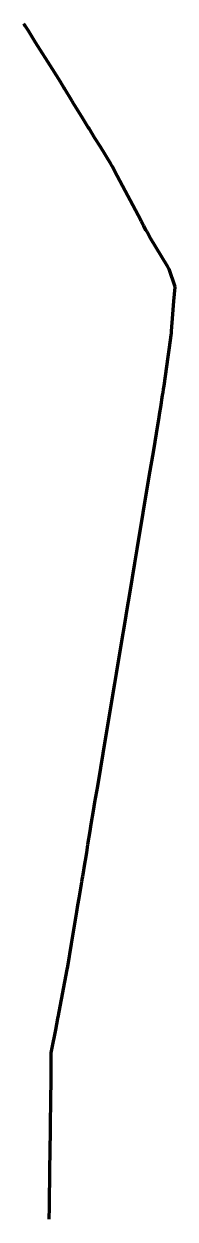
# Model space of a CAD drawing. Header units: metres. Extents: x 601215 to 604934, y 1147506 to 1148077.
# Drawn here: x 601746.1 to 601755.6, y 1147919.6 to 1147994.7 of the extents above; entities that cross this region are included whole.
import ezdxf

# ---------------------------------------------------------------- set-up
doc = ezdxf.new("R2010")
doc.units = ezdxf.units.M
doc.header["$MEASUREMENT"] = 0
doc.linetypes.add('DGN Style 6', pattern=[225.316869, 82.92419, -47.385251, 0.118463, -47.385251, 0.118463, -47.385251])
doc.layers.add('TF_E_HS-_Kabl-_2', color=1, linetype='DGN Style 6', lineweight=70)

msp = doc.modelspace()

# ---------------------------------------------------------------- linework, layer by layer
at = {"layer": 'TF_E_HS-_Kabl-_2'}
msp.add_polyline3d([(601747.7, 1147919.55, 45.68), (601747.7, 1147919.76, 45.63), (601747.71, 1147920.08, 45.56), (601747.71, 1147920.4, 45.48), (601747.71, 1147920.46, 45.45), (601747.72, 1147921.04, 45.11), (601747.73, 1147922.01, 44.75), (601747.74, 1147922.41, 44.63), (601747.76, 1147924.08, 44.01), (601747.76, 1147924.11, 43.99), (601747.77, 1147924.84, 43.65), (601747.78, 1147925.88, 43.16), (601747.78, 1147925.91, 43.15), (601747.78, 1147925.92, 43.14), (601747.79, 1147926.58, 42.82), (601747.79, 1147926.62, 42.82), (601747.79, 1147927, 42.65), (601747.81, 1147928.32, 41.97), (601747.81, 1147928.38, 41.94), (601747.81, 1147928.7, 41.82), (601747.82, 1147929.6, 41.53), (601747.83, 1147929.92, 41.44), (601747.828073, 1147930.011362, 41.411483), (601747.87, 1147930.22, 41.36), (601748.11, 1147931.45, 41.33), (601748.24, 1147932.15, 41.28), (601748.28, 1147932.35, 41.24), (601748.32, 1147932.57, 41.25), (601748.83, 1147935.24, 41.33), (601748.868854, 1147935.42696, 41.334602), (601749.1, 1147936.85, 41.4), (601749.43, 1147938.86, 41.5), (601749.5, 1147939.28, 41.53), (601749.58, 1147939.73, 41.51), (601749.72, 1147940.61, 41.36), (601749.75, 1147940.77, 41.34), (601749.79, 1147941.01, 41.28), (601749.79, 1147941.03, 41.28), (601749.8, 1147941.08, 41.29), (601749.95, 1147942, 41.38), (601749.97, 1147942.1, 41.36), (601750.05, 1147942.59, 41.25), (601750.13, 1147943.09, 41.3), (601750.27, 1147943.94, 41.38), (601750.335663, 1147944.375445, 41.366686), (601750.48, 1147945.22, 41.35), (601750.57, 1147945.76, 41.35), (601750.74, 1147946.77, 41.32), (601750.93, 1147947.92, 41.3), (601751.23, 1147949.72, 41.3), (601751.81, 1147953.22, 41.23), (601751.92, 1147953.85, 41.15), (601752.24, 1147955.76, 41.06), (601752.46, 1147957.09, 41.14), (601752.59, 1147957.9, 41.21), (601752.75, 1147958.86, 41.29), (601753.07, 1147960.78, 41.23), (601753.22, 1147961.66, 41.21), (601753.98, 1147966.23, 41.13), (601754.262704, 1147967.892323, 41.094239), (601754.43, 1147968.93, 41.04), (601754.6, 1147969.95, 40.98), (601754.65, 1147970.26, 41.06), (601754.7, 1147970.59, 41.13), (601754.82, 1147971.35, 41.08), (601754.85, 1147971.5, 41.07), (601754.85, 1147971.52, 41.07), (601754.88, 1147971.71, 41.11), (601754.919106, 1147971.935726, 41.145506), (601755.17, 1147973.75, 41.45), (601755.25, 1147974.34, 41.43), (601755.35, 1147975.12, 41.49), (601755.374588, 1147975.235353, 41.491924), (601755.38, 1147975.36, 41.5), (601755.47, 1147976.44, 41.49), (601755.53, 1147977.25, 41.57), (601755.6, 1147978.14, 41.7), (601755.6, 1147978.15, 41.701645), (601755.231227, 1147979.270427, 41.761229), (601755.15, 1147979.41, 41.77), (601754.007198, 1147981.281336, 41.982675), (601753.84, 1147981.6, 42.02), (601753.77, 1147981.72, 41.97), (601753.64, 1147981.98, 42.07), (601753.6, 1147982.05, 42.13), (601753.48, 1147982.27, 42.14), (601753.44, 1147982.35, 42.14), (601751.97, 1147985.13, 42.31), (601751.651279, 1147985.741776, 42.373138), (601751.56, 1147985.89, 42.39), (601750.91, 1147986.95, 42.51), (601750.57, 1147987.49, 42.55), (601750.2, 1147988.1, 42.73), (601750.17, 1147988.15, 42.73), (601750.13, 1147988.21, 42.74), (601749.75, 1147988.83, 42.76), (601749.29, 1147989.58, 42.75), (601749.19, 1147989.74, 42.77), (601749.14, 1147989.82, 42.76), (601748.66, 1147990.61, 42.8), (601748.63, 1147990.65, 42.8), (601748.402491, 1147991.034398, 42.83608), (601747.9, 1147991.83, 42.91), (601746.84, 1147993.52, 43), (601746.39, 1147994.24, 43.06), (601746.19, 1147994.56, 43.08), (601746.17, 1147994.59, 43.08), (601746.11, 1147994.68, 43.09)], dxfattribs=at)

doc.saveas('drawing.dxf')
